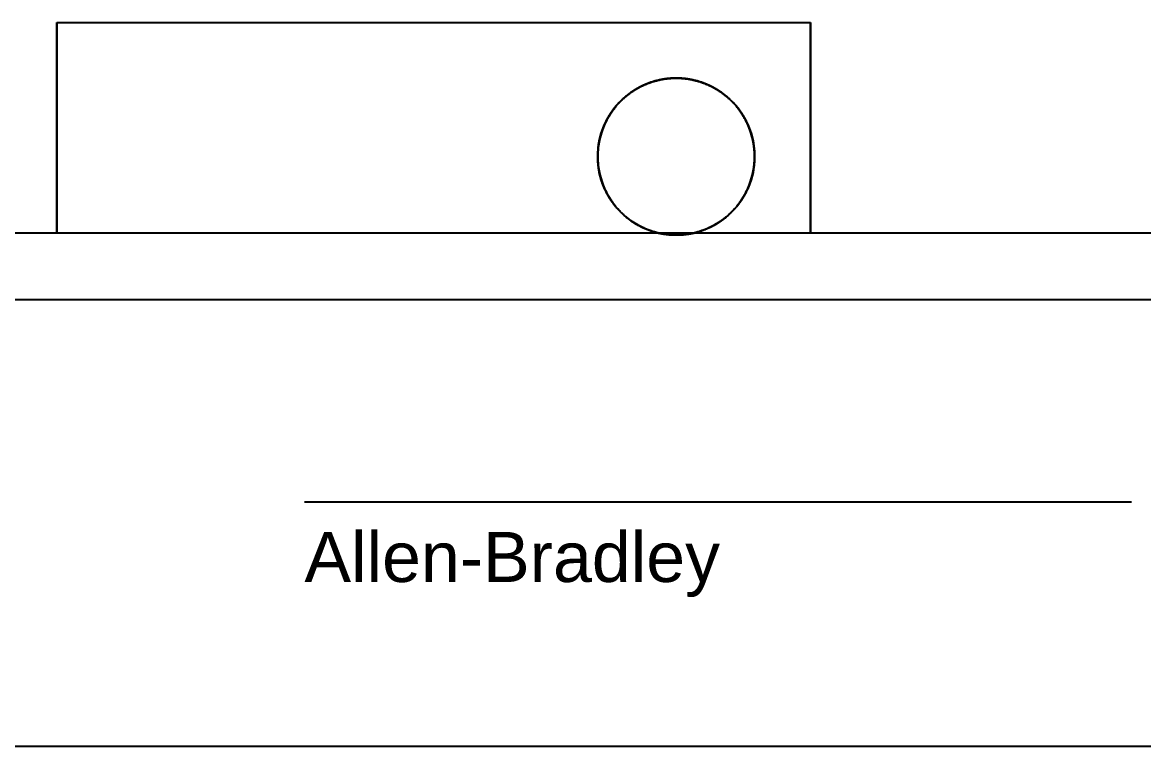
# Model space of a CAD drawing. Header units: inches. Extents: x -38 to 199, y -310 to 64.
# Drawn here: x 161.906 to 163.312, y 59.263 to 60.172 of the extents above; entities that cross this region are included whole.
import ezdxf

# ---------------------------------------------------------------- set-up
doc = ezdxf.new("R2010")
doc.units = ezdxf.units.IN
doc.header["$MEASUREMENT"] = 0
doc.layers.add('PLC', color=7, linetype='Continuous')
doc.styles.get("Standard").update_dxf_attribs({"font": 'arial.ttf'})

# ---------------------------------------------------------------- blocks, each defined once
blk = doc.blocks.new('24VPS')
at = {"layer": 'PLC', "color": 7, "linetype": 'Continuous'}
for p, q in [((177.067, -64.4078), (178.0119, -64.4078)), ((177.067, -64.4078), (177.067, -64.6716)), ((177.067, -64.4078), (178.0119, -64.4078)), ((177.067, -64.4078), (178.0119, -64.4078)), ((177.067, -64.6716), (177.067, -64.4078)), ((177.067, -64.4078), (178.0119, -64.4078)), ((177.067, -64.6716), (177.067, -64.4078)), ((177.067, -64.4078), (177.067, -64.6716)), ((178.0119, -64.4078), (178.0119, -64.6716)), ((178.0119, -64.6716), (178.0119, -64.4078)), ((178.0119, -64.4078), (178.0119, -64.6716)), ((178.0119, -64.6716), (178.0119, -64.4078)), ((176.634, -64.6716), (177.067, -64.6716)), ((176.634, -64.6716), (177.067, -64.6716)), ((176.8111, -64.6716), (179.3899, -64.6716)), ((176.8111, -64.6716), (179.3899, -64.6716)), ((177.067, -64.6716), (177.8197, -64.6716)), ((177.067, -64.6716), (177.8197, -64.6716)), ((177.8197, -64.6716), (177.8675, -64.6716)), ((177.8197, -64.6716), (177.8675, -64.6716)), ((177.8675, -64.6716), (178.0119, -64.6716)), ((177.8675, -64.6716), (178.0119, -64.6716)), ((178.0119, -64.6716), (178.445, -64.6716)), ((178.0119, -64.6716), (178.445, -64.6716))]:
    blk.add_line(p, q, dxfattribs=at)
at = {"layer": 'PLC', "color": 7, "linetype": 'Continuous', "flags": 128}
for points in [[(177.9419, -64.5761), (177.9419, -64.575), (177.9419, -64.5739), (177.9419, -64.5728), (177.9418, -64.5717), (177.9418, -64.5706), (177.9417, -64.5695), (177.9416, -64.5683), (177.9415, -64.5672), (177.9414, -64.5661), (177.9413, -64.565), (177.9412, -64.5639), (177.941, -64.5628), (177.9409, -64.5617), (177.9407, -64.5606), (177.9405, -64.5595), (177.9403, -64.5584), (177.9401, -64.5573), (177.9399, -64.5562), (177.9397, -64.5551), (177.9394, -64.5541), (177.9392, -64.553), (177.9389, -64.5519), (177.9386, -64.5508), (177.9383, -64.5498), (177.938, -64.5487), (177.9377, -64.5476), (177.9374, -64.5465), (177.937, -64.5455), (177.9367, -64.5444), (177.9363, -64.5434), (177.936, -64.5423), (177.9356, -64.5413), (177.9352, -64.5403), (177.9347, -64.5392), (177.9343, -64.5382), (177.9339, -64.5372), (177.9334, -64.5362), (177.933, -64.5351), (177.9325, -64.5341), (177.932, -64.5331), (177.9316, -64.5321), (177.9311, -64.5311), (177.9305, -64.5302), (177.93, -64.5292), (177.9295, -64.5282), (177.9289, -64.5272), (177.9284, -64.5263), (177.9278, -64.5253), (177.9272, -64.5244), (177.9266, -64.5234), (177.926, -64.5225), (177.9254, -64.5216), (177.9248, -64.5206), (177.9242, -64.5197), (177.9235, -64.5188), (177.9229, -64.5179), (177.9222, -64.517), (177.9216, -64.5161), (177.9209, -64.5153), (177.9202, -64.5144), (177.9195, -64.5135), (177.9188, -64.5127), (177.918, -64.5118), (177.9173, -64.511), (177.9166, -64.5102), (177.9158, -64.5093), (177.9151, -64.5085), (177.9143, -64.5077), (177.9135, -64.5069), (177.9127, -64.5061), (177.9119, -64.5054), (177.9111, -64.5046), (177.9103, -64.5038), (177.9095, -64.5031), (177.9087, -64.5023), (177.9078, -64.5016), (177.907, -64.5009), (177.9061, -64.5002), (177.9053, -64.4995), (177.9044, -64.4988), (177.9035, -64.4981), (177.9026, -64.4974), (177.9018, -64.4968), (177.9009, -64.4961), (177.9, -64.4955), (177.899, -64.4948), (177.8981, -64.4942), (177.8972, -64.4936), (177.8962, -64.493), (177.8953, -64.4924), (177.8944, -64.4918), (177.8934, -64.4913), (177.8924, -64.4907), (177.8915, -64.4902), (177.8905, -64.4896), (177.8895, -64.4891), (177.8885, -64.4886), (177.8876, -64.4881), (177.8865, -64.4876), (177.8856, -64.4871), (177.8845, -64.4866), (177.8835, -64.4862), (177.8825, -64.4857), (177.8815, -64.4853), (177.8805, -64.4849), (177.8794, -64.4845), (177.8784, -64.4841), (177.8773, -64.4837), (177.8763, -64.4833), (177.8753, -64.4829), (177.8742, -64.4826), (177.8731, -64.4822), (177.8721, -64.4819), (177.871, -64.4816), (177.8699, -64.4813), (177.8689, -64.481), (177.8678, -64.4807), (177.8667, -64.4805), (177.8656, -64.4802), (177.8646, -64.48), (177.8635, -64.4797), (177.8624, -64.4795), (177.8613, -64.4793), (177.8602, -64.4791), (177.8591, -64.4789), (177.858, -64.4788), (177.8569, -64.4786), (177.8558, -64.4785), (177.8547, -64.4783), (177.8536, -64.4782), (177.8525, -64.4781), (177.8514, -64.478), (177.8503, -64.4779), (177.8492, -64.4779), (177.848, -64.4778), (177.8469, -64.4778), (177.8458, -64.4777), (177.8447, -64.4777), (177.8436, -64.4777), (177.8425, -64.4777), (177.8414, -64.4777), (177.8403, -64.4778), (177.8392, -64.4778), (177.8381, -64.4779), (177.8369, -64.4779), (177.8358, -64.478), (177.8347, -64.4781), (177.8336, -64.4782), (177.8325, -64.4783), (177.8314, -64.4785), (177.8303, -64.4786), (177.8292, -64.4788), (177.8281, -64.4789), (177.827, -64.4791), (177.8259, -64.4793), (177.8248, -64.4795), (177.8237, -64.4797), (177.8227, -64.48), (177.8216, -64.4802), (177.8205, -64.4805), (177.8194, -64.4807), (177.8183, -64.481), (177.8173, -64.4813), (177.8162, -64.4816), (177.8151, -64.4819), (177.8141, -64.4822), (177.813, -64.4826), (177.8119, -64.4829), (177.8109, -64.4833), (177.8099, -64.4837), (177.8088, -64.4841), (177.8078, -64.4845), (177.8068, -64.4849), (177.8057, -64.4853), (177.8047, -64.4857), (177.8037, -64.4862), (177.8027, -64.4866), (177.8017, -64.4871), (177.8007, -64.4876), (177.7997, -64.4881), (177.7987, -64.4886), (177.7977, -64.4891), (177.7967, -64.4896), (177.7957, -64.4902), (177.7948, -64.4907), (177.7938, -64.4913), (177.7928, -64.4918), (177.7919, -64.4924), (177.791, -64.493), (177.79, -64.4936), (177.7891, -64.4942), (177.7882, -64.4948), (177.7873, -64.4955), (177.7864, -64.4961), (177.7854, -64.4968), (177.7846, -64.4974), (177.7837, -64.4981), (177.7828, -64.4988), (177.7819, -64.4995), (177.7811, -64.5002), (177.7802, -64.5009), (177.7794, -64.5016), (177.7785, -64.5023), (177.7777, -64.5031), (177.7769, -64.5038), (177.7761, -64.5046), (177.7753, -64.5054), (177.7745, -64.5061), (177.7737, -64.5069), (177.7729, -64.5077), (177.7721, -64.5085), (177.7714, -64.5093), (177.7706, -64.5102), (177.7699, -64.511), (177.7692, -64.5118), (177.7685, -64.5127), (177.7677, -64.5135), (177.767, -64.5144), (177.7663, -64.5153), (177.7657, -64.5161), (177.765, -64.517), (177.7643, -64.5179), (177.7637, -64.5188), (177.763, -64.5197), (177.7624, -64.5206), (177.7618, -64.5216), (177.7612, -64.5225), (177.7606, -64.5234), (177.76, -64.5244), (177.7594, -64.5253), (177.7588, -64.5263), (177.7583, -64.5272), (177.7577, -64.5282), (177.7572, -64.5292), (177.7567, -64.5302), (177.7562, -64.5311), (177.7557, -64.5321), (177.7552, -64.5331), (177.7547, -64.5341), (177.7542, -64.5351), (177.7538, -64.5362), (177.7533, -64.5372), (177.7529, -64.5382), (177.7525, -64.5392), (177.752, -64.5403), (177.7516, -64.5413), (177.7513, -64.5423), (177.7509, -64.5434), (177.7505, -64.5444), (177.7502, -64.5455), (177.7498, -64.5465), (177.7495, -64.5476), (177.7492, -64.5487), (177.7489, -64.5498), (177.7486, -64.5508), (177.7483, -64.5519), (177.748, -64.553), (177.7478, -64.5541), (177.7475, -64.5551), (177.7473, -64.5562), (177.7471, -64.5573), (177.7469, -64.5584), (177.7467, -64.5595), (177.7465, -64.5606), (177.7464, -64.5617), (177.7462, -64.5628), (177.746, -64.5639), (177.7459, -64.565), (177.7458, -64.5661), (177.7457, -64.5672), (177.7456, -64.5683), (177.7455, -64.5695), (177.7454, -64.5706), (177.7454, -64.5717), (177.7453, -64.5728), (177.7453, -64.5739), (177.7453, -64.575), (177.7453, -64.5761), (177.7453, -64.5772), (177.7453, -64.5783), (177.7453, -64.5795), (177.7454, -64.5806), (177.7454, -64.5817), (177.7455, -64.5828), (177.7456, -64.5839), (177.7457, -64.585), (177.7458, -64.5861), (177.7459, -64.5872), (177.746, -64.5883), (177.7462, -64.5894), (177.7464, -64.5905), (177.7465, -64.5916), (177.7467, -64.5927), (177.7469, -64.5938), (177.7471, -64.5949), (177.7473, -64.596), (177.7475, -64.5971), (177.7478, -64.5982), (177.748, -64.5993), (177.7483, -64.6003), (177.7486, -64.6014), (177.7489, -64.6025), (177.7492, -64.6036), (177.7495, -64.6046), (177.7498, -64.6057), (177.7502, -64.6067), (177.7505, -64.6078), (177.7509, -64.6088), (177.7513, -64.6099), (177.7516, -64.6109), (177.752, -64.612), (177.7525, -64.613), (177.7529, -64.614), (177.7533, -64.6151), (177.7538, -64.6161), (177.7542, -64.6171), (177.7547, -64.6181), (177.7552, -64.6191), (177.7557, -64.6201), (177.7562, -64.6211), (177.7567, -64.6221), (177.7572, -64.6231), (177.7577, -64.624), (177.7583, -64.625), (177.7588, -64.626), (177.7594, -64.6269), (177.76, -64.6279), (177.7606, -64.6288), (177.7612, -64.6298), (177.7618, -64.6307), (177.7624, -64.6316), (177.763, -64.6325), (177.7637, -64.6334), (177.7643, -64.6343), (177.765, -64.6352), (177.7657, -64.6361), (177.7663, -64.637), (177.767, -64.6379), (177.7677, -64.6387), (177.7685, -64.6396), (177.7692, -64.6404), (177.7699, -64.6413), (177.7706, -64.6421), (177.7714, -64.6429), (177.7721, -64.6437), (177.7729, -64.6445), (177.7737, -64.6453), (177.7745, -64.6461), (177.7753, -64.6469), (177.7761, -64.6477), (177.7769, -64.6484), (177.7777, -64.6492), (177.7785, -64.6499), (177.7794, -64.6506), (177.7802, -64.6514), (177.7811, -64.6521), (177.7819, -64.6528), (177.7828, -64.6535), (177.7837, -64.6541), (177.7846, -64.6548), (177.7854, -64.6555), (177.7864, -64.6561), (177.7873, -64.6568), (177.7882, -64.6574), (177.7891, -64.658), (177.79, -64.6586), (177.791, -64.6593), (177.7919, -64.6598), (177.7928, -64.6604), (177.7938, -64.661), (177.7948, -64.6615), (177.7957, -64.6621), (177.7967, -64.6626), (177.7977, -64.6631), (177.7987, -64.6637), (177.7997, -64.6642), (177.8007, -64.6647), (177.8017, -64.6651), (177.8027, -64.6656), (177.8037, -64.6661), (177.8047, -64.6665), (177.8057, -64.6669), (177.8068, -64.6674), (177.8078, -64.6678), (177.8088, -64.6682), (177.8099, -64.6686), (177.8109, -64.6689), (177.8119, -64.6693), (177.813, -64.6697), (177.8141, -64.67), (177.8151, -64.6703), (177.8162, -64.6706), (177.8173, -64.6709), (177.8183, -64.6712), (177.8194, -64.6715), (177.8205, -64.6718), (177.8216, -64.672), (177.8227, -64.6723), (177.8237, -64.6725), (177.8248, -64.6727), (177.8259, -64.6729), (177.827, -64.6731), (177.8281, -64.6733), (177.8292, -64.6735), (177.8303, -64.6736), (177.8314, -64.6738), (177.8325, -64.6739), (177.8336, -64.674), (177.8347, -64.6741), (177.8358, -64.6742), (177.8369, -64.6743), (177.8381, -64.6744), (177.8392, -64.6744), (177.8403, -64.6745), (177.8414, -64.6745), (177.8425, -64.6745), (177.8436, -64.6745), (177.8447, -64.6745), (177.8458, -64.6745), (177.8469, -64.6745), (177.848, -64.6744), (177.8492, -64.6744), (177.8503, -64.6743), (177.8514, -64.6742), (177.8525, -64.6741), (177.8536, -64.674), (177.8547, -64.6739), (177.8558, -64.6738), (177.8569, -64.6736), (177.858, -64.6735), (177.8591, -64.6733), (177.8602, -64.6731), (177.8613, -64.6729), (177.8624, -64.6727), (177.8635, -64.6725), (177.8646, -64.6723), (177.8656, -64.672), (177.8667, -64.6718), (177.8678, -64.6715), (177.8689, -64.6712), (177.8699, -64.6709), (177.871, -64.6706), (177.8721, -64.6703), (177.8731, -64.67), (177.8742, -64.6697), (177.8753, -64.6693), (177.8763, -64.6689), (177.8773, -64.6686), (177.8784, -64.6682), (177.8794, -64.6678), (177.8805, -64.6674), (177.8815, -64.6669), (177.8825, -64.6665), (177.8835, -64.6661), (177.8845, -64.6656), (177.8856, -64.6651), (177.8865, -64.6647), (177.8876, -64.6642), (177.8885, -64.6637), (177.8895, -64.6631), (177.8905, -64.6626), (177.8915, -64.6621), (177.8924, -64.6615), (177.8934, -64.661), (177.8944, -64.6604), (177.8953, -64.6598), (177.8962, -64.6593), (177.8972, -64.6586), (177.8981, -64.658), (177.899, -64.6574), (177.9, -64.6568), (177.9009, -64.6561), (177.9018, -64.6555), (177.9026, -64.6548), (177.9035, -64.6541), (177.9044, -64.6535), (177.9053, -64.6528), (177.9061, -64.6521), (177.907, -64.6514), (177.9078, -64.6506), (177.9087, -64.6499), (177.9095, -64.6492), (177.9103, -64.6484), (177.9111, -64.6477), (177.9119, -64.6469), (177.9127, -64.6461), (177.9135, -64.6453), (177.9143, -64.6445), (177.9151, -64.6437), (177.9158, -64.6429), (177.9166, -64.6421), (177.9173, -64.6413), (177.918, -64.6404), (177.9188, -64.6396), (177.9195, -64.6387), (177.9202, -64.6379), (177.9209, -64.637), (177.9216, -64.6361), (177.9222, -64.6352), (177.9229, -64.6343), (177.9235, -64.6334), (177.9242, -64.6325), (177.9248, -64.6316), (177.9254, -64.6307), (177.926, -64.6298), (177.9266, -64.6288), (177.9272, -64.6279), (177.9278, -64.6269), (177.9284, -64.626), (177.9289, -64.625), (177.9295, -64.624), (177.93, -64.6231), (177.9305, -64.6221), (177.9311, -64.6211), (177.9316, -64.6201), (177.932, -64.6191), (177.9325, -64.6181), (177.933, -64.6171), (177.9334, -64.6161), (177.9339, -64.6151), (177.9343, -64.614), (177.9347, -64.613), (177.9352, -64.612), (177.9356, -64.6109), (177.936, -64.6099), (177.9363, -64.6088), (177.9367, -64.6078), (177.937, -64.6067), (177.9374, -64.6057), (177.9377, -64.6046), (177.938, -64.6036), (177.9383, -64.6025), (177.9386, -64.6014), (177.9389, -64.6003), (177.9392, -64.5993), (177.9394, -64.5982), (177.9397, -64.5971), (177.9399, -64.596), (177.9401, -64.5949), (177.9403, -64.5938), (177.9405, -64.5927), (177.9407, -64.5916), (177.9409, -64.5905), (177.941, -64.5894), (177.9412, -64.5883), (177.9413, -64.5872), (177.9414, -64.5861), (177.9415, -64.585), (177.9416, -64.5839), (177.9417, -64.5828), (177.9418, -64.5817), (177.9418, -64.5806), (177.9419, -64.5795), (177.9419, -64.5783), (177.9419, -64.5772), (177.9419, -64.5761)], [(177.8197, -64.6716), (177.8186, -64.6713), (177.8176, -64.671), (177.8165, -64.6707), (177.8154, -64.6704), (177.8144, -64.6701), (177.8133, -64.6697), (177.8123, -64.6694), (177.8112, -64.669), (177.8101, -64.6687), (177.8091, -64.6683), (177.8081, -64.6679), (177.807, -64.6675), (177.806, -64.6671), (177.805, -64.6666), (177.804, -64.6662), (177.803, -64.6657), (177.8019, -64.6653), (177.801, -64.6648), (177.7999, -64.6643), (177.799, -64.6638), (177.798, -64.6633), (177.797, -64.6628), (177.796, -64.6622), (177.795, -64.6617), (177.7941, -64.6611), (177.7931, -64.6606), (177.7922, -64.66), (177.7912, -64.6594), (177.7903, -64.6588), (177.7894, -64.6582), (177.7884, -64.6576), (177.7875, -64.657), (177.7866, -64.6563), (177.7857, -64.6557), (177.7848, -64.655), (177.7839, -64.6543), (177.7831, -64.6537), (177.7822, -64.653), (177.7813, -64.6523), (177.7805, -64.6516), (177.7796, -64.6509), (177.7788, -64.6501), (177.778, -64.6494), (177.7771, -64.6487), (177.7763, -64.6479), (177.7755, -64.6471), (177.7747, -64.6463), (177.7739, -64.6456), (177.7732, -64.6448), (177.7724, -64.644), (177.7716, -64.6432), (177.7709, -64.6423), (177.7701, -64.6415), (177.7694, -64.6407), (177.7687, -64.6398), (177.768, -64.639), (177.7673, -64.6381), (177.7666, -64.6373), (177.7659, -64.6364), (177.7652, -64.6355), (177.7645, -64.6346), (177.7639, -64.6337), (177.7632, -64.6328), (177.7626, -64.6319), (177.762, -64.631), (177.7614, -64.6301), (177.7608, -64.6291), (177.7602, -64.6282), (177.7596, -64.6272), (177.759, -64.6263), (177.7585, -64.6253), (177.7579, -64.6244), (177.7574, -64.6234), (177.7568, -64.6224), (177.7563, -64.6214), (177.7558, -64.6204), (177.7553, -64.6194), (177.7548, -64.6185), (177.7544, -64.6174), (177.7539, -64.6164), (177.7535, -64.6154), (177.753, -64.6144), (177.7526, -64.6134), (177.7522, -64.6123), (177.7518, -64.6113), (177.7514, -64.6103), (177.751, -64.6092), (177.7506, -64.6082), (177.7503, -64.6071), (177.7499, -64.6061), (177.7496, -64.605), (177.7493, -64.6039), (177.749, -64.6029), (177.7487, -64.6018), (177.7484, -64.6007), (177.7481, -64.5996), (177.7479, -64.5986), (177.7476, -64.5975), (177.7474, -64.5964), (177.7472, -64.5953), (177.747, -64.5942), (177.7468, -64.5931), (177.7466, -64.592), (177.7464, -64.5909), (177.7462, -64.5898), (177.7461, -64.5887), (177.746, -64.5876), (177.7458, -64.5865), (177.7457, -64.5854), (177.7456, -64.5843), (177.7455, -64.5832), (177.7455, -64.5821), (177.7454, -64.581), (177.7454, -64.5799), (177.7453, -64.5788), (177.7453, -64.5776), (177.7453, -64.5765), (177.7453, -64.5754), (177.7453, -64.5743), (177.7453, -64.5732), (177.7454, -64.5721), (177.7454, -64.571), (177.7455, -64.5699), (177.7456, -64.5688), (177.7456, -64.5677), (177.7458, -64.5666), (177.7459, -64.5654), (177.746, -64.5643), (177.7461, -64.5632), (177.7463, -64.5621), (177.7464, -64.561), (177.7466, -64.5599), (177.7468, -64.5588), (177.747, -64.5578), (177.7472, -64.5567), (177.7474, -64.5556), (177.7477, -64.5545), (177.7479, -64.5534), (177.7482, -64.5523), (177.7485, -64.5513), (177.7488, -64.5502), (177.7491, -64.5491), (177.7494, -64.548), (177.7497, -64.547), (177.75, -64.5459), (177.7504, -64.5449), (177.7507, -64.5438), (177.7511, -64.5428), (177.7515, -64.5417), (177.7519, -64.5407), (177.7523, -64.5396), (177.7527, -64.5386), (177.7531, -64.5376), (177.7536, -64.5366), (177.754, -64.5356), (177.7545, -64.5345), (177.755, -64.5336), (177.7555, -64.5325), (177.7559, -64.5316), (177.7564, -64.5306), (177.757, -64.5296), (177.7575, -64.5286), (177.758, -64.5276), (177.7586, -64.5267), (177.7592, -64.5257), (177.7597, -64.5248), (177.7603, -64.5238), (177.7609, -64.5229), (177.7615, -64.5219), (177.7621, -64.521), (177.7628, -64.5201), (177.7634, -64.5192), (177.7641, -64.5183), (177.7647, -64.5174), (177.7654, -64.5165), (177.7661, -64.5156), (177.7667, -64.5147), (177.7674, -64.5139), (177.7681, -64.513), (177.7688, -64.5122), (177.7696, -64.5113), (177.7703, -64.5105), (177.7711, -64.5097), (177.7718, -64.5089), (177.7726, -64.5081), (177.7734, -64.5073), (177.7741, -64.5065), (177.7749, -64.5057), (177.7757, -64.5049), (177.7765, -64.5042), (177.7773, -64.5034), (177.7782, -64.5027), (177.779, -64.5019), (177.7798, -64.5012), (177.7807, -64.5005), (177.7815, -64.4998), (177.7824, -64.4991), (177.7833, -64.4984), (177.7842, -64.4977), (177.7851, -64.4971), (177.786, -64.4964), (177.7869, -64.4957), (177.7878, -64.4951), (177.7887, -64.4945), (177.7896, -64.4939), (177.7905, -64.4933), (177.7915, -64.4927), (177.7924, -64.4921), (177.7934, -64.4915), (177.7943, -64.491), (177.7953, -64.4904), (177.7963, -64.4899), (177.7972, -64.4893), (177.7982, -64.4888), (177.7992, -64.4883), (177.8002, -64.4878), (177.8012, -64.4873), (177.8022, -64.4869), (177.8032, -64.4864), (177.8042, -64.4859), (177.8052, -64.4855), (177.8063, -64.4851), (177.8073, -64.4847), (177.8083, -64.4842), (177.8094, -64.4839), (177.8104, -64.4835), (177.8115, -64.4831), (177.8125, -64.4828), (177.8136, -64.4824), (177.8146, -64.4821), (177.8157, -64.4818), (177.8167, -64.4814), (177.8178, -64.4811), (177.8189, -64.4809), (177.82, -64.4806), (177.8211, -64.4803), (177.8221, -64.4801), (177.8232, -64.4799), (177.8243, -64.4796), (177.8254, -64.4794), (177.8265, -64.4792), (177.8276, -64.479), (177.8287, -64.4788), (177.8298, -64.4787), (177.8309, -64.4785), (177.832, -64.4784), (177.8331, -64.4783), (177.8342, -64.4782), (177.8353, -64.478), (177.8364, -64.478), (177.8375, -64.4779), (177.8386, -64.4778), (177.8397, -64.4778), (177.8408, -64.4777), (177.8419, -64.4777), (177.843, -64.4777), (177.8442, -64.4777), (177.8453, -64.4777), (177.8464, -64.4777), (177.8475, -64.4778), (177.8486, -64.4778), (177.8497, -64.4779), (177.8508, -64.478), (177.8519, -64.478), (177.853, -64.4782), (177.8541, -64.4783), (177.8552, -64.4784), (177.8563, -64.4785), (177.8574, -64.4787), (177.8585, -64.4788), (177.8596, -64.479), (177.8607, -64.4792), (177.8618, -64.4794), (177.8629, -64.4796), (177.864, -64.4799), (177.8651, -64.4801), (177.8662, -64.4803), (177.8672, -64.4806), (177.8683, -64.4809), (177.8694, -64.4811), (177.8705, -64.4814), (177.8715, -64.4818), (177.8726, -64.4821), (177.8736, -64.4824), (177.8747, -64.4828), (177.8757, -64.4831), (177.8768, -64.4835), (177.8778, -64.4839), (177.8789, -64.4842), (177.8799, -64.4847), (177.8809, -64.4851), (177.882, -64.4855), (177.883, -64.4859), (177.884, -64.4864), (177.885, -64.4869), (177.886, -64.4873), (177.887, -64.4878), (177.888, -64.4883), (177.889, -64.4888), (177.89, -64.4893), (177.8909, -64.4899), (177.8919, -64.4904), (177.8929, -64.491), (177.8938, -64.4915), (177.8948, -64.4921), (177.8957, -64.4927), (177.8967, -64.4933), (177.8976, -64.4939), (177.8985, -64.4945), (177.8995, -64.4951), (177.9004, -64.4957), (177.9013, -64.4964), (177.9022, -64.4971), (177.903, -64.4977), (177.9039, -64.4984), (177.9048, -64.4991), (177.9057, -64.4998), (177.9065, -64.5005), (177.9074, -64.5012), (177.9082, -64.5019), (177.909, -64.5027), (177.9099, -64.5034), (177.9107, -64.5042), (177.9115, -64.5049), (177.9123, -64.5057), (177.9131, -64.5065), (177.9139, -64.5073), (177.9146, -64.5081), (177.9154, -64.5089), (177.9161, -64.5097), (177.9169, -64.5105), (177.9176, -64.5113), (177.9184, -64.5122), (177.9191, -64.513), (177.9198, -64.5139), (177.9205, -64.5147), (177.9212, -64.5156), (177.9218, -64.5165), (177.9225, -64.5174), (177.9232, -64.5183), (177.9238, -64.5192), (177.9245, -64.5201), (177.9251, -64.521), (177.9257, -64.5219), (177.9263, -64.5229), (177.9269, -64.5238), (177.9275, -64.5248), (177.928, -64.5257), (177.9286, -64.5267), (177.9292, -64.5276), (177.9297, -64.5286), (177.9302, -64.5296), (177.9308, -64.5306), (177.9313, -64.5316), (177.9318, -64.5325), (177.9322, -64.5336), (177.9327, -64.5345), (177.9332, -64.5356), (177.9336, -64.5366), (177.9341, -64.5376), (177.9345, -64.5386), (177.9349, -64.5396), (177.9353, -64.5407), (177.9357, -64.5417), (177.9361, -64.5428), (177.9365, -64.5438), (177.9368, -64.5449), (177.9372, -64.5459), (177.9375, -64.547), (177.9378, -64.548), (177.9382, -64.5491), (177.9384, -64.5502), (177.9387, -64.5513), (177.939, -64.5523), (177.9393, -64.5534), (177.9395, -64.5545), (177.9398, -64.5556), (177.94, -64.5567), (177.9402, -64.5578), (177.9404, -64.5588), (177.9406, -64.5599), (177.9408, -64.561), (177.9409, -64.5621), (177.9411, -64.5632), (177.9412, -64.5643), (177.9413, -64.5654), (177.9415, -64.5666), (177.9416, -64.5677), (177.9417, -64.5688), (177.9417, -64.5699), (177.9418, -64.571), (177.9418, -64.5721), (177.9419, -64.5732), (177.9419, -64.5743), (177.9419, -64.5754), (177.9419, -64.5765), (177.9419, -64.5776), (177.9419, -64.5788), (177.9418, -64.5799), (177.9418, -64.581), (177.9417, -64.5821), (177.9417, -64.5832), (177.9416, -64.5843), (177.9415, -64.5854), (177.9414, -64.5865), (177.9413, -64.5876), (177.9411, -64.5887), (177.941, -64.5898), (177.9408, -64.5909), (177.9406, -64.592), (177.9404, -64.5931), (177.9402, -64.5942), (177.94, -64.5953), (177.9398, -64.5964), (177.9396, -64.5975), (177.9393, -64.5986), (177.9391, -64.5996), (177.9388, -64.6007), (177.9385, -64.6018), (177.9382, -64.6029), (177.9379, -64.6039), (177.9376, -64.605), (177.9373, -64.6061), (177.9369, -64.6071), (177.9366, -64.6082), (177.9362, -64.6092), (177.9358, -64.6103), (177.9354, -64.6113), (177.935, -64.6123), (177.9346, -64.6134), (177.9342, -64.6144), (177.9338, -64.6154), (177.9333, -64.6164), (177.9328, -64.6174), (177.9324, -64.6185), (177.9319, -64.6194), (177.9314, -64.6204), (177.9309, -64.6214), (177.9304, -64.6224), (177.9298, -64.6234), (177.9293, -64.6244), (177.9287, -64.6253), (177.9282, -64.6263), (177.9276, -64.6272), (177.927, -64.6282), (177.9264, -64.6291), (177.9258, -64.6301), (177.9252, -64.631), (177.9246, -64.6319), (177.924, -64.6328), (177.9233, -64.6337), (177.9227, -64.6346), (177.922, -64.6355), (177.9213, -64.6364), (177.9206, -64.6373), (177.9199, -64.6381), (177.9192, -64.639), (177.9185, -64.6398), (177.9178, -64.6407), (177.9171, -64.6415), (177.9163, -64.6423), (177.9156, -64.6432), (177.9148, -64.644), (177.9141, -64.6448), (177.9133, -64.6456), (177.9125, -64.6463), (177.9117, -64.6471), (177.9109, -64.6479), (177.9101, -64.6487), (177.9092, -64.6494), (177.9084, -64.6501), (177.9076, -64.6509), (177.9067, -64.6516), (177.9059, -64.6523), (177.905, -64.653), (177.9041, -64.6537), (177.9033, -64.6543), (177.9024, -64.655), (177.9015, -64.6557), (177.9006, -64.6563), (177.8997, -64.657), (177.8988, -64.6576), (177.8978, -64.6582), (177.8969, -64.6588), (177.896, -64.6594), (177.895, -64.66), (177.8941, -64.6606), (177.8931, -64.6611), (177.8922, -64.6617), (177.8912, -64.6622), (177.8902, -64.6628), (177.8892, -64.6633), (177.8883, -64.6638), (177.8873, -64.6643), (177.8863, -64.6648), (177.8853, -64.6653), (177.8843, -64.6657), (177.8832, -64.6662), (177.8822, -64.6666), (177.8812, -64.6671), (177.8802, -64.6675), (177.8791, -64.6679), (177.8781, -64.6683), (177.8771, -64.6687), (177.876, -64.669), (177.875, -64.6694), (177.8739, -64.6697), (177.8728, -64.6701), (177.8718, -64.6704), (177.8707, -64.6707), (177.8697, -64.671), (177.8686, -64.6713), (177.8675, -64.6716), (177.8664, -64.6719), (177.8653, -64.6721), (177.8642, -64.6724), (177.8631, -64.6726), (177.862, -64.6728), (177.8609, -64.673), (177.8598, -64.6732), (177.8587, -64.6734), (177.8576, -64.6735), (177.8565, -64.6737), (177.8554, -64.6738), (177.8543, -64.674), (177.8531, -64.6741), (177.852, -64.6742), (177.8509, -64.6743), (177.8498, -64.6743), (177.8487, -64.6744), (177.8475, -64.6745), (177.8464, -64.6745), (177.8453, -64.6745), (177.8442, -64.6745), (177.843, -64.6745), (177.8419, -64.6745), (177.8408, -64.6745), (177.8397, -64.6745), (177.8386, -64.6744), (177.8374, -64.6743), (177.8363, -64.6743), (177.8352, -64.6742), (177.8341, -64.6741), (177.8329, -64.674), (177.8318, -64.6738), (177.8307, -64.6737), (177.8296, -64.6735), (177.8285, -64.6734), (177.8274, -64.6732), (177.8263, -64.673), (177.8252, -64.6728), (177.8241, -64.6726), (177.823, -64.6724), (177.8219, -64.6721), (177.8208, -64.6719)]]:
    blk.add_lwpolyline(points, close=True, dxfattribs=at)
at = {"layer": 'PLC', "color": 7, "linetype": 'Continuous'}
blk.add_lwpolyline([(176.8948, -64.7553), (179.3062, -64.7553), (179.3062, -65.3163), (176.8948, -65.3163)], close=True, dxfattribs=at)
blk.add_lwpolyline([(177.3774, -65.0092), (178.4146, -65.0092)], dxfattribs=at)
blk.add_circle((177.8436, -64.5761), 0.0984, dxfattribs=at)
for start, end in [(284.0699, 255.9301), (255.9301, 284.0699)]:
    blk.add_arc((177.8436, -64.5761), 0.0984, start, end, dxfattribs=at)
blk.add_text('Allen-Bradley', height=0.062746, dxfattribs=at).set_placement((177.3774, -65.1098))

msp = doc.modelspace()

# ---------------------------------------------------------------- block references
msp.add_blockref('24VPS', (-15.11738, 124.57955))

doc.saveas('drawing.dxf')
